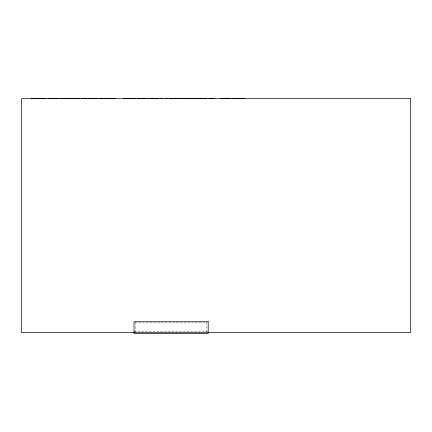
<?xml version="1.0" encoding="UTF-8"?>
<svg xmlns="http://www.w3.org/2000/svg" width="432" height="432" viewBox="0 0 432 432"><rect width="100%" height="100%" fill="white"/><g stroke="black" fill="none" stroke-linecap="round" stroke-linejoin="round"><path stroke-width="0.32" stroke-dasharray="2.16 1.62" d="M134.784 322.531L207.414 322.531M134.001 331.749L207.538 331.749M206.631 322.531L206.631 332.689M135.562 322.531L135.562 332.051"/><path stroke-width="0.65" d="M31.52 98.534L45.689 98.534M47.99 98.534L58.185 98.534M59.918 98.534L68.85 98.534M69.655 98.534L79.499 98.534M81.772 98.534L87.016 98.534M88.447 98.534L97.934 98.534M99.311 98.534L109.355 98.534M110.414 98.534L115.425 98.534M123.444 98.534L135.724 98.534M137.241 98.534L147.08 98.534M149.164 98.534L158.652 98.534M160.817 98.534L162.632 98.534M165.348 98.534L167.189 98.534M169.193 98.534L178.416 98.534M179.728 98.534L189.918 98.534M190.593 98.534L195.604 98.534M196.684 98.534L206.728 98.534M208.931 98.534L214.175 98.534M220.784 98.534L230.747 98.534M232.022 98.534L245.003 98.534M410.4 98.615L21.6 98.615L21.6 332.689L410.4 332.689L410.4 98.615M208.192 321.754L134.001 321.754L134.001 333.466L208.192 333.466L208.192 321.754"/></g></svg>
